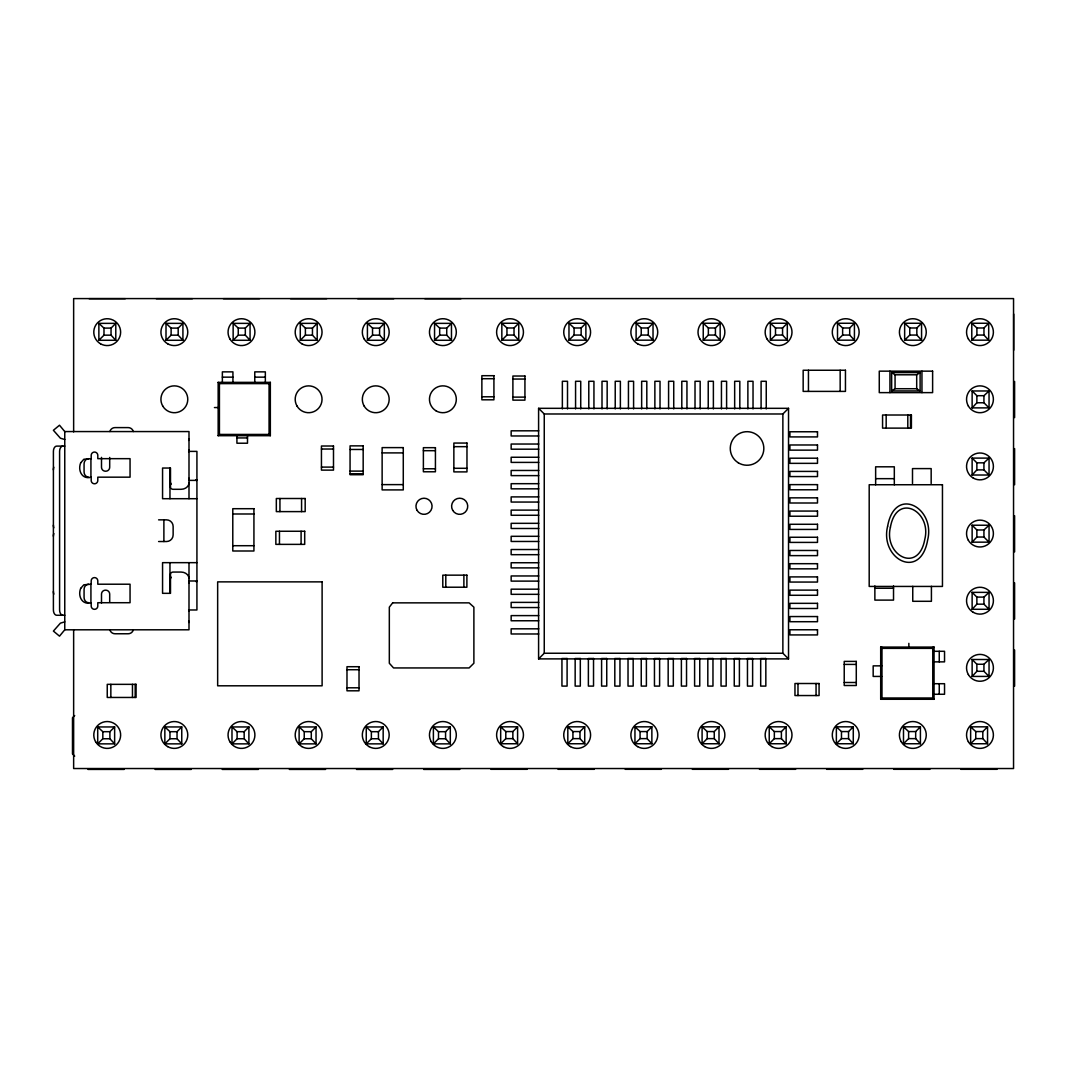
<?xml version="1.0" encoding="UTF-8"?>
<svg xmlns="http://www.w3.org/2000/svg" width="1068" height="1068" viewBox="0 0 1068 1068"><rect width="100%" height="100%" fill="white"/><g stroke="black" fill="none" stroke-linecap="round" stroke-linejoin="round"><path stroke-width="1.5" d="M188.996 438.855L188.662 440.43M188.996 450.069L188.662 451.644M64.761 439.495L60.409 438.227L53.4 430.284L59.501 425.224L64.761 431.565L64.761 629.8L59.501 636.154L53.4 631.081L60.409 623.151L64.761 621.87M972.134 407.883L976.873 402.769L976.873 395.694L972.134 390.968L989.048 390.968L989.048 407.883L972.134 407.883L972.134 390.968M972.134 475.02L976.873 469.893L976.873 462.831L972.134 458.105L989.048 458.105L989.048 475.02L972.134 475.02L972.134 458.105M972.134 542.157L976.873 537.03L976.873 529.968L972.134 525.229L989.048 525.229L989.048 542.157L972.134 542.157L972.134 525.229M972.134 609.281L976.873 604.168L976.873 597.105L972.134 592.366L989.048 592.366L989.048 609.281L972.134 609.281L972.134 592.366M972.134 676.418L976.873 671.305L976.873 664.243L972.134 659.503L989.048 659.503L989.048 676.418L972.134 676.418L972.134 659.503M98.87 340.278L103.983 335.165L111.045 335.165L115.785 340.278L98.87 340.278L98.87 323.364L115.785 323.364L115.785 340.278M98.87 323.364L103.983 328.103L111.045 328.103L115.785 323.364M166.007 340.278L171.12 335.165L178.182 335.165L182.922 340.278L166.007 340.278L166.007 323.364L182.922 323.364L182.922 340.278M178.182 335.165L178.182 328.103L182.922 323.364M233.144 340.278L238.257 335.165L238.257 328.103L233.144 323.364L233.144 340.278L250.059 340.278L250.059 323.364L233.144 323.364M250.059 340.278L245.32 335.165L245.32 328.103L250.059 323.364M300.282 340.278L305.395 335.165L312.457 335.165L317.196 340.278L300.282 340.278L300.282 323.364L317.196 323.364L317.196 340.278M300.282 323.364L305.395 328.103L312.457 328.103L317.196 323.364M270.337 435.691L269.069 434.436L269.069 383.612L270.337 382.357L218.166 382.357L218.166 435.691L270.337 435.691L270.337 382.357M218.166 435.691L219.421 434.436L219.421 383.612L218.166 382.357M367.419 340.278L372.532 335.165L372.532 328.103L367.419 323.364L367.419 340.278L384.333 340.278L384.333 323.364L367.419 323.364M372.532 328.103L379.594 328.103L384.333 323.364M434.556 340.278L439.669 335.165L439.669 328.103L434.556 323.364L434.556 340.278L451.47 340.278L451.47 323.364L434.556 323.364M451.47 340.278L446.731 335.165L446.731 328.103L451.47 323.364M74.693 715.547L72.49 717.763L72.49 753.941L74.693 756.144M97.709 743.862L102.835 738.749L109.897 738.749L114.636 743.862L97.709 743.862L97.709 726.948L114.636 726.948L114.636 743.862M97.709 726.948L102.835 731.687L109.897 731.687L114.636 726.948M501.84 340.171L506.953 335.058L514.015 335.058L518.754 340.171L501.84 340.171L501.84 323.257L518.754 323.257L518.754 340.171M501.84 323.257L506.953 327.983L514.015 327.983L518.754 323.257M164.846 743.862L169.972 738.749L177.034 738.749L181.76 743.862L164.846 743.862L164.846 726.948L181.76 726.948L181.76 743.862M164.846 726.948L169.972 731.687L177.034 731.687L181.76 726.948M568.977 340.171L574.09 335.058L581.152 335.058L585.891 340.171L568.977 340.171L568.977 323.257L585.891 323.257L585.891 340.171M581.152 335.058L581.152 327.983L585.891 323.257M231.983 743.862L237.096 738.749L244.172 738.749L248.897 743.862L231.983 743.862L231.983 726.948L248.897 726.948L248.897 743.862M231.983 726.948L237.096 731.687L244.172 731.687L248.897 726.948M636.114 340.171L641.227 335.058L641.227 327.983L636.114 323.257L636.114 340.171L653.029 340.171L653.029 323.257L636.114 323.257M641.227 327.983L648.289 327.983L653.029 323.257M299.12 743.862L304.233 738.749L304.233 731.687L299.12 726.948L299.12 743.862L316.035 743.862L316.035 726.948L299.12 726.948M316.035 743.862L311.295 738.749L311.295 731.687L316.035 726.948M703.238 340.171L708.364 335.058L715.426 335.058L720.166 340.171L703.238 340.171L703.238 323.257L720.166 323.257L720.166 340.171M703.238 323.257L708.364 327.983L715.426 327.983L720.166 323.257M366.257 743.862L371.37 738.749L371.37 731.687L366.257 726.948L366.257 743.862L383.172 743.862L383.172 726.948L366.257 726.948M371.37 731.687L378.432 731.687L383.172 726.948M770.375 340.171L775.501 335.058L782.564 335.058L787.303 340.171L770.375 340.171L770.375 323.257L787.303 323.257L787.303 340.171M770.375 323.257L775.501 327.983L782.564 327.983L787.303 323.257M433.394 743.862L438.507 738.749L445.57 738.749L450.309 743.862L433.394 743.862L433.394 726.948L450.309 726.948L450.309 743.862M433.394 726.948L438.507 731.687L445.57 731.687L450.309 726.948M837.512 340.171L842.625 335.058L842.625 327.983L837.512 323.257L837.512 340.171L854.427 340.171L854.427 323.257L837.512 323.257M854.427 340.171L849.701 335.058L849.701 327.983L854.427 323.257M788.531 658.889L782.871 653.242L782.871 413.983L788.531 408.323L538.592 408.323L538.592 658.889L788.531 658.889L788.531 408.323M538.592 658.889L544.253 653.242L782.871 653.242M500.678 743.755L505.791 738.629L505.791 731.567L500.678 726.827L500.678 743.755L517.593 743.755L517.593 726.827L500.678 726.827M517.593 743.755L512.867 738.629L512.867 731.567L517.593 726.827M904.649 340.171L909.762 335.058L909.762 327.983L904.649 323.257L904.649 340.171L921.564 340.171L921.564 323.257L904.649 323.257M909.762 327.983L916.838 327.983L921.564 323.257M567.816 743.755L572.929 738.629L579.991 738.629L584.73 743.755L567.816 743.755L567.816 726.827L584.73 726.827L584.73 743.755M567.816 726.827L572.929 731.567L579.991 731.567L584.73 726.827M971.787 340.171L976.9 335.058L983.962 335.058L988.701 340.171L971.787 340.171L971.787 323.257L988.701 323.257L988.701 340.171M971.787 323.257L976.9 327.983L983.962 327.983L988.701 323.257M634.953 743.755L640.066 738.629L647.128 738.629L651.867 743.755L634.953 743.755L634.953 726.827L651.867 726.827L651.867 743.755M647.128 738.629L647.128 731.567L651.867 726.827M702.09 743.755L707.203 738.629L707.203 731.567L702.09 726.827L702.09 743.755L719.004 743.755L719.004 726.827L702.09 726.827M707.203 731.567L714.265 731.567L719.004 726.827M769.227 743.755L774.34 738.629L774.34 731.567L769.227 726.827L769.227 743.755L786.141 743.755L786.141 726.827L769.227 726.827M774.34 731.567L781.402 731.567L786.141 726.827M880.7 699.273L881.968 698.005L932.778 698.005L934.046 699.273L934.046 647.088L880.7 647.088L880.7 699.273L934.046 699.273M836.364 743.755L841.477 738.629L848.539 738.629L853.279 743.755L836.364 743.755L836.364 726.827L853.279 726.827L853.279 743.755M836.364 726.827L841.477 731.567L848.539 731.567L853.279 726.827M883.343 647.875L880.7 647.088L881.968 648.356L932.778 648.356L934.046 647.088L931.403 647.875M903.501 743.755L908.614 738.629L915.676 738.629L920.416 743.755L903.501 743.755L903.501 726.827L920.416 726.827L920.416 743.755M903.501 726.827L908.614 731.567L915.676 731.567L920.416 726.827M970.638 743.755L975.751 738.629L975.751 731.567L970.638 726.827L970.638 743.755L987.553 743.755L987.553 726.827L970.638 726.827M975.751 731.567L982.814 731.567L987.553 726.827M976.873 395.694L983.935 395.694L989.048 390.968M976.873 462.831L983.935 462.831L989.048 458.105M976.873 529.968L983.935 529.968L989.048 525.229M976.873 597.105L983.935 597.105L989.048 592.366M976.873 664.243L983.935 664.243L989.048 659.503M891.646 390.928L895.064 388.725L916.691 388.725L920.109 390.928L920.109 372.599L891.646 372.599L891.646 390.928L920.109 390.928M891.646 372.599L895.064 374.788L916.691 374.788L920.109 372.599M89.125 298.693L125.303 298.693M156.262 298.693L192.427 298.693M223.386 298.693L259.564 298.693M290.523 298.693L326.701 298.693M357.66 298.693L393.838 298.693M424.797 298.693L460.976 298.693M568.977 323.257L574.09 327.983L581.152 327.983M842.625 327.983L849.701 327.983M166.007 323.364L171.12 328.103L178.182 328.103M238.257 328.103L245.32 328.103M439.669 328.103L446.731 328.103M238.257 335.165L245.32 335.165M372.532 335.165L379.594 335.165L384.333 340.278M439.669 335.165L446.731 335.165M641.227 335.058L648.289 335.058L653.029 340.171M842.625 335.058L849.701 335.058M909.762 335.058L916.838 335.058L921.564 340.171M222.358 377.151L232.931 377.151M254.771 377.151L265.345 377.151M481.868 378.713L493.923 378.713M512.894 379.047L524.935 379.047M219.421 383.612L269.069 383.612M481.868 396.789L493.923 396.789M512.894 397.122L524.935 397.122M976.873 402.769L983.935 402.769L989.048 407.883M214.428 407.549L218.393 407.549M538.592 408.323L544.253 413.983L782.871 413.983M538.753 430.818L511.158 430.818L511.158 435.971L538.753 435.971M64.761 431.565L188.996 431.565L188.996 498.703M219.421 434.436L269.069 434.436M236.922 437.933L247.496 437.933M538.753 444.034L511.158 444.034L511.158 449.187L538.753 449.187M64.761 446.104L56.697 446.104A5.287 3.297 90 0 0 53.4 451.39L53.4 609.975A5.287 3.297 -90 0 0 56.697 615.261L64.761 615.261M453.86 446.664L466.97 446.664M321.441 449.027L333.496 449.027M350.064 449.468L363.173 449.468M423.382 450.683L435.424 450.683M188.996 451.39L196.926 451.39L196.926 609.975L188.996 609.975M382.13 452.899L403.277 452.899M538.753 457.251L511.158 457.251L511.158 462.404L538.753 462.404M321.441 467.103L333.496 467.103M453.86 468.291L466.97 468.291M423.382 468.772L435.424 468.772M976.873 469.893L983.935 469.893L989.048 475.02M538.753 470.467L511.158 470.467L511.158 475.62L538.753 475.62M350.064 471.108L363.173 471.108M350.064 473.805L363.173 473.805M875.64 478.664L894.316 478.664M195.858 479.812L196.926 479.812M188.996 480.386L196.926 480.386M538.753 483.684L511.158 483.684L511.158 488.837L538.753 488.837M382.13 484.618L403.277 484.618M538.753 496.9L511.158 496.9L511.158 502.053L538.753 502.053M196.926 498.703L162.563 498.703L162.563 468.038L170.493 468.038L170.493 487.141A2.643 2.163 0 0 0 173.136 489.304L181.066 489.304A7.93 6.501 0 0 0 188.996 482.816M538.753 510.117L511.158 510.117L511.158 515.27L538.753 515.27M232.784 513.988L253.93 513.988M158.598 519.849L166.528 519.849A6.608 6.608 0 0 1 173.136 526.457L173.136 534.921A6.608 6.608 0 0 1 166.528 541.529L158.598 541.529M538.753 523.333L511.158 523.333L511.158 528.486L538.753 528.486M538.753 536.31L511.158 536.31L511.158 541.463L538.753 541.463M976.873 537.03L983.935 537.03L989.048 542.157M232.784 545.708L253.93 545.708M538.753 549.526L511.158 549.526L511.158 554.679L538.753 554.679M196.926 562.662L162.563 562.662L162.563 593.327L170.493 593.327L170.493 574.224A2.643 2.163 0 0 1 173.136 572.061L181.066 572.061A7.93 6.501 0 0 1 188.996 578.562M538.753 562.743L511.158 562.743L511.158 567.896L538.753 567.896M538.753 575.959L511.158 575.959L511.158 581.112L538.753 581.112M188.996 580.979L196.926 580.979M195.858 581.566L196.926 581.566M874.866 588.254L893.529 588.254M538.753 589.176L511.158 589.176L511.158 594.329L538.753 594.329M538.753 602.392L511.158 602.392L511.158 607.545L538.753 607.545M976.873 604.168L983.935 604.168L989.048 609.281M538.753 615.609L511.158 615.609L511.158 620.762L538.753 620.762M538.753 628.825L511.158 628.825L511.158 633.978L538.753 633.978M64.761 629.8L188.996 629.8L188.996 562.662M933.499 651.293L944.539 651.293L944.539 661.866L933.499 661.866M844.227 664.416L856.282 664.416M881.794 665.858L873.17 665.858L873.17 676.431L881.794 676.431M346.98 669.729L359.022 669.729M976.873 671.305L983.935 671.305L989.048 676.418M844.227 682.492L856.282 682.492M933.499 683.707L944.539 683.707L944.539 694.267L933.499 694.267M346.98 687.805L359.022 687.805M505.791 731.567L512.867 731.567M634.953 726.827L640.066 731.567L647.128 731.567M304.233 731.687L311.295 731.687M304.233 738.749L311.295 738.749M371.37 738.749L378.432 738.749L383.172 743.862M505.791 738.629L512.867 738.629M707.203 738.629L714.265 738.629L719.004 743.755M774.34 738.629L781.402 738.629L786.141 743.755M975.751 738.629L982.814 738.629L987.553 743.755M87.963 769.414L124.142 769.414M155.1 769.414L191.279 769.414M222.237 769.414L258.416 769.414M289.375 769.414L325.553 769.414M356.512 769.414L392.69 769.414M423.649 769.414L459.814 769.414M490.933 769.307L527.111 769.307M558.07 769.307L594.249 769.307M625.207 769.307L661.386 769.307M692.344 769.307L728.51 769.307M759.468 769.307L795.647 769.307M826.605 769.307L862.784 769.307M893.742 769.307L929.921 769.307M960.88 769.307L997.058 769.307M188.662 609.721L188.996 611.296M188.662 620.935L188.996 622.51M1014.6 381.45L1014.6 417.628M1014.6 448.587L1014.6 484.765M1014.6 515.724L1014.6 551.902M1014.6 582.861L1014.6 619.039M1014.6 649.998L1014.6 686.177M1013.692 314.059L1013.692 350.237M983.962 327.983L983.962 335.058M983.935 395.694L983.935 402.769M983.935 462.831L983.935 469.893M983.935 529.968L983.935 537.03M983.935 597.105L983.935 604.168M983.935 664.243L983.935 671.305M982.814 731.567L982.814 738.629M976.9 327.983L976.9 335.058M939.253 651.293L939.253 661.866M939.253 683.707L939.253 694.267M932.778 648.356L932.778 698.005M931.416 586.332L931.416 601.297L912.753 601.297L912.753 586.332M931.163 483.577L931.163 468.598L912.499 468.598L912.499 483.577M921.951 371.157L921.951 392.624M916.838 327.983L916.838 335.058M916.691 374.788L916.691 388.725M915.676 731.567L915.676 738.629M910.51 415.011L910.51 428.121M908.855 643.363L908.855 647.328M908.614 731.567L908.614 738.629M907.8 415.011L907.8 428.121M895.064 374.788L895.064 388.725M894.316 484.819L894.316 466.809L875.64 466.809L875.64 484.819M893.529 585.945L893.529 600.109L874.866 600.109L874.866 585.945M889.938 371.157L889.938 392.624M886.173 415.011L886.173 428.121M881.968 648.356L881.968 698.005M848.539 731.567L848.539 738.629M841.477 731.567L841.477 738.629M840.169 370.249L840.169 391.395M816.059 683.507L816.059 695.548M808.449 370.249L808.449 391.395M797.983 683.507L797.983 695.548M782.564 327.983L782.564 335.058M781.402 731.567L781.402 738.629M775.501 327.983L775.501 335.058M766.25 408.884L766.25 381.289L761.097 381.289L761.097 408.884M753.033 408.884L753.033 381.289L747.88 381.289L747.88 408.884M739.817 408.884L739.817 381.289L734.664 381.289L734.664 408.884M726.6 408.884L726.6 381.289L721.447 381.289L721.447 408.884M715.426 327.983L715.426 335.058M714.265 731.567L714.265 738.629M713.384 408.884L713.384 381.289L708.231 381.289L708.231 408.884M708.364 327.983L708.364 335.058M700.167 408.884L700.167 381.289L695.014 381.289L695.014 408.884M686.951 408.884L686.951 381.289L681.798 381.289L681.798 408.884M673.734 408.884L673.734 381.289L668.581 381.289L668.581 408.884M660.024 408.884L660.024 381.289L654.871 381.289L654.871 408.884M648.289 327.983L648.289 335.058M646.808 408.884L646.808 381.289L641.654 381.289L641.654 408.884M640.066 731.567L640.066 738.629M633.591 408.884L633.591 381.289L628.438 381.289L628.438 408.884M620.375 408.884L620.375 381.289L615.221 381.289L615.221 408.884M607.158 408.884L607.158 381.289L602.005 381.289L602.005 408.884M593.941 408.884L593.941 381.289L588.788 381.289L588.788 408.884M580.725 408.884L580.725 381.289L575.572 381.289L575.572 408.884M579.991 731.567L579.991 738.629M574.09 327.983L574.09 335.058M572.929 731.567L572.929 738.629M567.509 408.884L567.509 381.289L562.355 381.289L562.355 408.884M544.253 413.983L544.253 653.242M514.015 327.983L514.015 335.058M506.953 327.983L506.953 335.058M463.886 575.158L463.886 587.213M445.797 575.158L445.797 587.213M445.57 731.687L445.57 738.749M438.507 731.687L438.507 738.749M379.594 328.103L379.594 335.165M378.432 731.687L378.432 738.749M312.457 328.103L312.457 335.165M305.395 328.103L305.395 335.165M301.577 498.502L301.577 511.612M301.096 531.263L301.096 544.373M279.936 498.502L279.936 511.612M279.456 531.263L279.456 544.373M265.345 382.891L265.345 371.864L254.771 371.864L254.771 382.891M247.496 435.33L247.496 443.22L236.922 443.22L236.922 435.33M244.172 731.687L244.172 738.749M237.096 731.687L237.096 738.749M232.931 382.891L232.931 371.864L222.358 371.864L222.358 382.891M177.034 731.687L177.034 738.749M171.12 328.103L171.12 335.165M169.959 468.038L169.959 498.703M169.959 562.662L169.959 593.327M169.972 731.687L169.972 738.749M163.885 519.849L163.885 541.529M135.182 684.348L135.182 697.457M132.472 684.348L132.472 697.457M111.045 328.103L111.045 335.165M110.845 684.348L110.845 697.457M109.897 731.687L109.897 738.749M109.697 457.438L109.697 467.25A3.965 3.965 0 0 1 105.732 471.215L105.465 471.215A3.965 3.965 0 0 1 101.5 467.25L101.5 457.384M109.697 602.299L109.697 594.128A3.965 3.965 0 0 0 105.732 590.163L105.465 590.163A3.965 3.965 0 0 0 101.5 594.128L101.5 603.073M103.983 328.103L103.983 335.165M102.835 731.687L102.835 738.749M90.927 458.666L90.927 477.169M90.927 584.209L90.927 602.712M73.639 431.899L73.639 298.586L1013.545 298.586L1013.545 768.533L73.639 768.533L73.639 630.213M133.313 629.853A5.287 5.287 0 0 1 128.2 633.765L114.984 633.765A5.287 5.287 0 0 1 109.884 629.853M133.313 431.525A5.287 5.287 0 0 0 128.2 427.601L114.984 427.601A5.287 5.287 0 0 0 109.884 431.525M88.644 602.712A5.287 4.579 90 0 1 84.065 597.426L84.065 589.496A5.287 4.579 -90 0 1 88.644 584.209M88.644 477.169A5.287 4.579 90 0 1 84.065 471.882L84.065 463.953A5.287 4.579 -90 0 1 88.644 458.666M170.493 578.776A2.643 2.163 0 0 1 171.267 577.241M171.267 484.124A2.643 2.163 0 0 1 170.493 482.589M188.729 581.433A7.93 6.501 0 0 1 188.996 583.115M188.996 478.264A7.93 6.501 0 0 1 188.729 479.946M53.841 527.779A5.287 3.297 90 0 1 53.4 525.136M53.841 594.128A5.287 3.297 90 0 1 53.4 591.485M53.4 536.243A5.287 3.297 90 0 1 53.841 533.599M53.4 469.893A5.287 3.297 90 0 1 53.841 467.25M62.892 615.261A5.287 3.297 -90 0 1 59.594 609.975L59.594 451.39A5.287 3.297 -90 0 1 62.892 446.104M887.628 526.23C879.538 558.844 920.349 581.125 927.638 540.101C935.715 507.474 894.904 485.192 887.628 526.23M890.418 527.191C883.476 555.253 918.573 574.41 924.835 539.126C931.79 511.078 896.679 491.907 890.418 527.191M80.687 462.818C77.537 470.547 82.156 479.906 91.194 477.169L91.194 480.466A3.297 3.297 0 0 0 94.505 483.777A3.297 3.297 0 0 0 97.802 480.466L97.802 477.169L130.056 477.169L130.056 458.666L97.802 458.666L97.802 455.355A3.297 3.297 0 0 0 94.505 452.058A3.297 3.297 0 0 0 91.194 455.355L91.194 458.666L83.851 459.253L80.687 462.818M80.687 588.361C77.537 596.091 82.156 605.449 91.194 602.712L91.194 606.01A3.297 3.297 0 0 0 94.505 609.321A3.297 3.297 0 0 0 97.802 606.01L97.802 602.712L130.056 602.712L130.056 584.209L97.802 584.209L97.802 580.912A3.297 3.297 0 0 0 94.505 577.601A3.297 3.297 0 0 0 91.194 580.912L91.194 584.209L83.851 584.81L80.687 588.361M392.65 602.859L389.326 607.171L389.326 663.255L393.558 667.941L469.106 667.941L473.885 663.228L473.885 607.171L469.106 602.859L392.65 602.859M845.455 370.249L803.163 370.249L803.163 391.395L845.455 391.395L845.455 370.249M932.618 371.157L879.271 371.157L879.271 392.624L932.618 392.624L932.618 371.157M493.923 375.696L481.868 375.696L481.868 399.806L493.923 399.806L493.923 375.696M524.935 376.029L512.894 376.029L512.894 400.14L524.935 400.14L524.935 376.029M911.404 415.011L882.568 415.011L882.568 428.121L911.404 428.121L911.404 415.011M817.501 431.766L789.906 431.766L789.906 436.919L817.501 436.919L817.501 431.766M466.97 443.06L453.86 443.06L453.86 471.896L466.97 471.896L466.97 443.06M817.501 444.982L789.906 444.982L789.906 450.135L817.501 450.135L817.501 444.982M363.173 445.863L350.064 445.863L350.064 474.713L363.173 474.713L363.173 445.863M333.496 446.01L321.441 446.01L321.441 470.12L333.496 470.12L333.496 446.01M403.277 447.612L382.13 447.612L382.13 489.905L403.277 489.905L403.277 447.612M435.424 447.679L423.382 447.679L423.382 471.776L435.424 471.776L435.424 447.679M817.501 458.199L789.906 458.199L789.906 463.352L817.501 463.352L817.501 458.199M817.501 471.415L789.906 471.415L789.906 476.568L817.501 476.568L817.501 471.415M817.501 484.632L789.906 484.632L789.906 489.785L817.501 489.785L817.501 484.632M942.457 484.739L869.192 484.739L869.192 586.439L942.457 586.439L942.457 484.739M817.501 497.848L789.906 497.848L789.906 503.001L817.501 503.001L817.501 497.848M305.181 498.502L276.332 498.502L276.332 511.612L305.181 511.612L305.181 498.502M253.93 508.702L232.784 508.702L232.784 550.995L253.93 550.995L253.93 508.702M817.501 511.065L789.906 511.065L789.906 516.218L817.501 516.218L817.501 511.065M817.501 524.281L789.906 524.281L789.906 529.434L817.501 529.434L817.501 524.281M304.7 531.263L275.851 531.263L275.851 544.373L304.7 544.373L304.7 531.263M817.501 537.257L789.906 537.257L789.906 542.41L817.501 542.41L817.501 537.257M817.501 550.474L789.906 550.474L789.906 555.627L817.501 555.627L817.501 550.474M817.501 563.69L789.906 563.69L789.906 568.844L817.501 568.844L817.501 563.69M466.89 575.158L442.793 575.158L442.793 587.213L466.89 587.213L466.89 575.158M817.501 576.907L789.906 576.907L789.906 582.06L817.501 582.06L817.501 576.907M322.109 581.873L217.658 581.873L217.658 685.803L322.109 685.803L322.109 581.873M817.501 590.123L789.906 590.123L789.906 595.276L817.501 595.276L817.501 590.123M817.501 603.34L789.906 603.34L789.906 608.493L817.501 608.493L817.501 603.34M817.501 616.556L789.906 616.556L789.906 621.709L817.501 621.709L817.501 616.556M817.501 629.773L789.906 629.773L789.906 634.926L817.501 634.926L817.501 629.773M567.095 658.502L561.942 658.502L561.942 686.097L567.095 686.097L567.095 658.502M580.311 658.502L575.158 658.502L575.158 686.097L580.311 686.097L580.311 658.502M593.528 658.502L588.375 658.502L588.375 686.097L593.528 686.097L593.528 658.502M606.744 658.502L601.591 658.502L601.591 686.097L606.744 686.097L606.744 658.502M619.961 658.502L614.808 658.502L614.808 686.097L619.961 686.097L619.961 658.502M633.177 658.502L628.024 658.502L628.024 686.097L633.177 686.097L633.177 658.502M646.394 658.502L641.241 658.502L641.241 686.097L646.394 686.097L646.394 658.502M659.61 658.502L654.457 658.502L654.457 686.097L659.61 686.097L659.61 658.502M673.321 658.502L668.168 658.502L668.168 686.097L673.321 686.097L673.321 658.502M686.537 658.502L681.384 658.502L681.384 686.097L686.537 686.097L686.537 658.502M699.754 658.502L694.6 658.502L694.6 686.097L699.754 686.097L699.754 658.502M712.97 658.502L707.817 658.502L707.817 686.097L712.97 686.097L712.97 658.502M726.187 658.502L721.034 658.502L721.034 686.097L726.187 686.097L726.187 658.502M739.403 658.502L734.25 658.502L734.25 686.097L739.403 686.097L739.403 658.502M752.62 658.502L747.466 658.502L747.466 686.097L752.62 686.097L752.62 658.502M765.836 658.502L760.683 658.502L760.683 686.097L765.836 686.097L765.836 658.502M856.282 661.399L844.227 661.399L844.227 685.509L856.282 685.509L856.282 661.399M359.022 666.712L346.98 666.712L346.98 690.809L359.022 690.809L359.022 666.712M819.076 683.507L794.966 683.507L794.966 695.548L819.076 695.548L819.076 683.507M136.077 684.348L107.241 684.348L107.241 697.457L136.077 697.457L136.077 684.348M452.685 510.317A8.063 8.063 0 0 0 466.649 510.317A8.063 8.063 0 0 0 459.667 498.222A8.063 8.063 0 0 0 452.685 510.317M417.041 510.317A8.063 8.063 0 0 0 430.991 510.317A8.063 8.063 0 0 0 424.009 498.222A8.063 8.063 0 0 0 417.041 510.317M100.499 343.776A13.43 13.43 0 0 0 120.631 332.148A13.43 13.43 0 0 0 100.499 320.52A13.43 13.43 0 0 0 100.499 343.776M167.636 343.776A13.43 13.43 0 0 0 187.768 332.148A13.43 13.43 0 0 0 167.636 320.52A13.43 13.43 0 0 0 167.636 343.776M229.847 338.863A13.43 13.43 0 0 0 253.103 338.863A13.43 13.43 0 0 0 241.475 318.731A13.43 13.43 0 0 0 229.847 338.863M301.897 343.776A13.43 13.43 0 0 0 322.042 332.148A13.43 13.43 0 0 0 301.897 320.52A13.43 13.43 0 0 0 301.897 343.776M364.121 338.863A13.43 13.43 0 0 0 387.377 338.863A13.43 13.43 0 0 0 375.749 318.731A13.43 13.43 0 0 0 364.121 338.863M436.171 343.776A13.43 13.43 0 0 0 456.316 332.148A13.43 13.43 0 0 0 436.171 320.52A13.43 13.43 0 0 0 436.171 343.776M498.396 338.863A13.43 13.43 0 0 0 521.651 338.863A13.43 13.43 0 0 0 510.023 318.731A13.43 13.43 0 0 0 498.396 338.863M565.533 338.863A13.43 13.43 0 0 0 588.788 338.863A13.43 13.43 0 0 0 577.161 318.731A13.43 13.43 0 0 0 565.533 338.863M637.583 343.776A13.43 13.43 0 0 0 657.728 332.148A13.43 13.43 0 0 0 637.583 320.52A13.43 13.43 0 0 0 637.583 343.776M699.807 338.863A13.43 13.43 0 0 0 723.063 338.863A13.43 13.43 0 0 0 711.435 318.731A13.43 13.43 0 0 0 699.807 338.863M766.944 338.863A13.43 13.43 0 0 0 790.2 338.863A13.43 13.43 0 0 0 778.572 318.731A13.43 13.43 0 0 0 766.944 338.863M838.994 343.776A13.43 13.43 0 0 0 859.126 332.148A13.43 13.43 0 0 0 838.994 320.52A13.43 13.43 0 0 0 838.994 343.776M901.205 338.863A13.43 13.43 0 0 0 924.461 338.863A13.43 13.43 0 0 0 912.833 318.731A13.43 13.43 0 0 0 901.205 338.863M968.342 338.863A13.43 13.43 0 0 0 991.598 338.863A13.43 13.43 0 0 0 979.97 318.731A13.43 13.43 0 0 0 968.342 338.863M95.586 741.686A13.43 13.43 0 0 0 118.842 741.686A13.43 13.43 0 0 0 107.214 721.541A13.43 13.43 0 0 0 95.586 741.686M167.636 746.599A13.43 13.43 0 0 0 187.768 734.971A13.43 13.43 0 0 0 167.636 723.343A13.43 13.43 0 0 0 167.636 746.599M229.847 741.686A13.43 13.43 0 0 0 253.103 741.686A13.43 13.43 0 0 0 241.475 721.541A13.43 13.43 0 0 0 229.847 741.686M301.897 746.599A13.43 13.43 0 0 0 322.042 734.971A13.43 13.43 0 0 0 301.897 723.343A13.43 13.43 0 0 0 301.897 746.599M369.034 746.599A13.43 13.43 0 0 0 389.179 734.971A13.43 13.43 0 0 0 369.034 723.343A13.43 13.43 0 0 0 369.034 746.599M431.258 741.686A13.43 13.43 0 0 0 454.514 741.686A13.43 13.43 0 0 0 442.886 721.541A13.43 13.43 0 0 0 431.258 741.686M503.308 746.599A13.43 13.43 0 0 0 523.453 734.971A13.43 13.43 0 0 0 503.308 723.343A13.43 13.43 0 0 0 503.308 746.599M570.446 746.599A13.43 13.43 0 0 0 590.591 734.971A13.43 13.43 0 0 0 570.446 723.343A13.43 13.43 0 0 0 570.446 746.599M637.583 746.599A13.43 13.43 0 0 0 657.728 734.971A13.43 13.43 0 0 0 637.583 723.343A13.43 13.43 0 0 0 637.583 746.599M704.72 746.599A13.43 13.43 0 0 0 724.865 734.971A13.43 13.43 0 0 0 704.72 723.343A13.43 13.43 0 0 0 704.72 746.599M771.857 746.599A13.43 13.43 0 0 0 791.989 734.971A13.43 13.43 0 0 0 771.857 723.343A13.43 13.43 0 0 0 771.857 746.599M838.994 746.599A13.43 13.43 0 0 0 859.126 734.971A13.43 13.43 0 0 0 838.994 723.343A13.43 13.43 0 0 0 838.994 746.599M901.205 741.686A13.43 13.43 0 0 0 924.461 741.686A13.43 13.43 0 0 0 912.833 721.541A13.43 13.43 0 0 0 901.205 741.686M968.342 741.686A13.43 13.43 0 0 0 991.598 741.686A13.43 13.43 0 0 0 979.97 721.541A13.43 13.43 0 0 0 968.342 741.686M968.342 406A13.43 13.43 0 0 0 991.598 406A13.43 13.43 0 0 0 979.97 385.868A13.43 13.43 0 0 0 968.342 406M973.255 478.05A13.43 13.43 0 0 0 993.4 466.422A13.43 13.43 0 0 0 973.255 454.794A13.43 13.43 0 0 0 973.255 478.05M968.342 540.274A13.43 13.43 0 0 0 991.598 540.274A13.43 13.43 0 0 0 979.97 520.129A13.43 13.43 0 0 0 968.342 540.274M973.255 612.324A13.43 13.43 0 0 0 993.4 600.697A13.43 13.43 0 0 0 973.255 589.069A13.43 13.43 0 0 0 973.255 612.324M968.342 674.549A13.43 13.43 0 0 0 991.598 674.549A13.43 13.43 0 0 0 979.97 654.404A13.43 13.43 0 0 0 968.342 674.549M296.984 406A13.43 13.43 0 0 0 320.24 406A13.43 13.43 0 0 0 308.612 385.868A13.43 13.43 0 0 0 296.984 406M364.121 406A13.43 13.43 0 0 0 387.377 406A13.43 13.43 0 0 0 375.749 385.868A13.43 13.43 0 0 0 364.121 406M436.171 410.913A13.43 13.43 0 0 0 456.316 399.285A13.43 13.43 0 0 0 436.171 387.657A13.43 13.43 0 0 0 436.171 410.913M162.71 406A13.43 13.43 0 0 0 185.979 406A13.43 13.43 0 0 0 174.351 385.868A13.43 13.43 0 0 0 162.71 406M738.202 462.724A16.781 16.781 0 0 0 763.82 449.001A16.781 16.781 0 0 0 739.123 433.675A16.781 16.781 0 0 0 738.202 462.724"/></g></svg>
